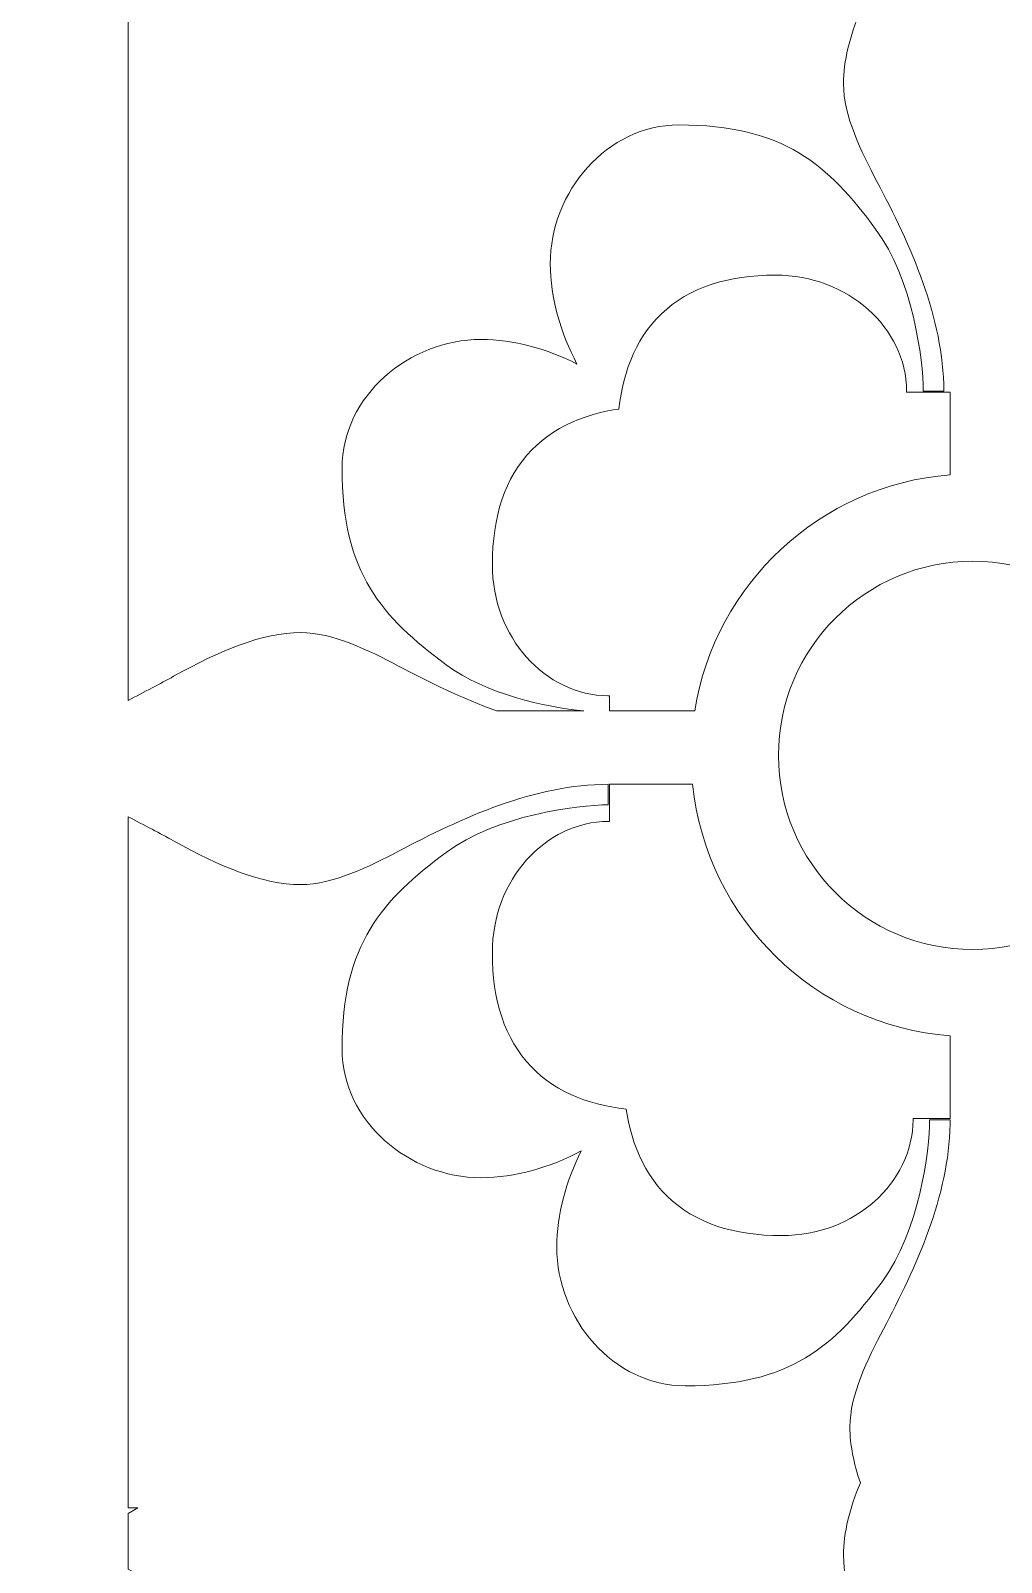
# Model space of a CAD drawing. Header units: centimetres. Extents: x -9.9 to 7.5, y -9.5 to 6.6.
# Drawn here: x -3.492 to -2.646, y -4.188 to -2.853 of the extents above; entities that cross this region are included whole.
import ezdxf

# ---------------------------------------------------------------- set-up
doc = ezdxf.new("R2010")
doc.units = ezdxf.units.CM
doc.header["$MEASUREMENT"] = 0
doc.layers.add('layer 1', color=7, linetype='Continuous')

msp = doc.modelspace()

# ---------------------------------------------------------------- linework, layer by layer
at = {"layer": 'layer 1', "color": 177, "lineweight": 9}
for points, knots in [([(-9.86086, -9.47414), (-9.86086, -9.47414), (-9.86086, 6.55374), (-9.86086, 6.55374), (-9.86086, 6.55374), (-9.86086, 6.55374), (-1.55598, 6.55374), (-1.55598, 6.55374), (-1.55598, 6.55374), (-1.55598, 6.55374), (-1.55598, -9.47414), (-1.55598, -9.47414), (-1.55598, -9.47414), (-1.55598, -9.47414), (-9.86086, -9.47414), (-9.86086, -9.47414)], [0, 0, 0, 0, 0.2, 0.2, 0.2, 0.2, 0.4, 0.4, 0.4, 0.4, 0.6, 0.6, 0.6, 0.6, 1, 1, 1, 1]), ([(-3.4068, -2.25597), (-3.4068, -2.25597), (-3.4068, -3.43698), (-3.4068, -3.43698), (-3.4068, -3.43698), (-3.39237, -3.4295), (-3.3789, -3.42231), (-3.36714, -3.41592), (-3.36714, -3.41592), (-3.32683, -3.39351), (-3.28987, -3.37784), (-3.25626, -3.37784), (-3.25626, -3.37784), (-3.22826, -3.37784), (-3.19689, -3.39351), (-3.17113, -3.40696), (-3.17113, -3.40696), (-3.14449, -3.4211), (-3.11574, -3.43524), (-3.08591, -3.44604), (-3.08591, -3.44604), (-3.08591, -3.44604), (-3.00989, -3.44604), (-3.00989, -3.44604), (-3.00989, -3.44604), (-3.04315, -3.44265), (-3.09494, -3.43169), (-3.12968, -3.40583), (-3.12968, -3.40583), (-3.1857, -3.3644), (-3.22041, -3.32632), (-3.22041, -3.23445), (-3.22041, -3.23445), (-3.22041, -3.17173), (-3.16218, -3.12245), (-3.09944, -3.12245), (-3.09944, -3.12245), (-3.07105, -3.12245), (-3.04175, -3.13071), (-3.01579, -3.14381), (-3.01579, -3.14381), (-3.02998, -3.11695), (-3.03904, -3.0862), (-3.03904, -3.05646), (-3.03904, -3.05646), (-3.03904, -2.99372), (-2.98977, -2.93549), (-2.92704, -2.93549), (-2.92704, -2.93549), (-2.83517, -2.93549), (-2.79711, -2.9702), (-2.75566, -3.02621), (-2.75566, -3.02621), (-2.72318, -3.06988), (-2.71421, -3.14046), (-2.71421, -3.16735), (-2.71421, -3.16735), (-2.71421, -3.16735), (-2.69629, -3.16735), (-2.69629, -3.16735), (-2.69629, -3.16735), (-2.69629, -3.10349), (-2.72541, -3.03966), (-2.75454, -2.98477), (-2.75454, -2.98477), (-2.76799, -2.95901), (-2.78366, -2.92764), (-2.78366, -2.89963), (-2.78366, -2.89963), (-2.78366, -2.87969), (-2.77814, -2.85856), (-2.76897, -2.83625), (-2.76897, -2.83625), (-2.77474, -2.81936), (-2.77806, -2.80318), (-2.77806, -2.7877), (-2.77806, -2.7877), (-2.77806, -2.75969), (-2.76239, -2.72833), (-2.74893, -2.70256), (-2.74893, -2.70256), (-2.72039, -2.6488), (-2.69188, -2.58644), (-2.69073, -2.52389), (-2.69073, -2.52389), (-2.69073, -2.52389), (-2.69073, -2.51999), (-2.69073, -2.51999), (-2.69073, -2.51999), (-2.69073, -2.51999), (-2.70861, -2.51999), (-2.70861, -2.51999), (-2.70861, -2.51999), (-2.70861, -2.54687), (-2.71757, -2.61745), (-2.75006, -2.66112), (-2.75006, -2.66112), (-2.7915, -2.71714), (-2.82958, -2.75185), (-2.92144, -2.75185), (-2.92144, -2.75185), (-2.98417, -2.75185), (-3.03345, -2.69362), (-3.03345, -2.63087), (-3.03345, -2.63087), (-3.03345, -2.60249), (-3.02518, -2.57319), (-3.01209, -2.54722), (-3.01209, -2.54722), (-3.03895, -2.56141), (-3.0697, -2.57048), (-3.09944, -2.57048), (-3.09944, -2.57048), (-3.16218, -2.57048), (-3.22041, -2.52121), (-3.22041, -2.45848), (-3.22041, -2.45848), (-3.22041, -2.36661), (-3.1857, -2.32854), (-3.12968, -2.2871), (-3.12968, -2.2871), (-3.08601, -2.25461), (-3.01544, -2.24565), (-2.98855, -2.24565), (-2.98855, -2.24565), (-2.98855, -2.24565), (-2.98855, -2.22773), (-2.98855, -2.22773), (-2.98855, -2.22773), (-3.05241, -2.22773), (-3.11624, -2.25685), (-3.17113, -2.28598), (-3.17113, -2.28598), (-3.19689, -2.29943), (-3.22826, -2.3151), (-3.25626, -2.3151), (-3.25626, -2.3151), (-3.28987, -2.3151), (-3.32683, -2.29943), (-3.36714, -2.27701), (-3.36714, -2.27701), (-3.3789, -2.27063), (-3.39237, -2.26345), (-3.4068, -2.25597)], [0, 0, 0, 0, 0.027027, 0.027027, 0.027027, 0.027027, 0.0540541, 0.0540541, 0.0540541, 0.0540541, 0.0810811, 0.0810811, 0.0810811, 0.0810811, 0.1081081, 0.1081081, 0.1081081, 0.1081081, 0.1351351, 0.1351351, 0.1351351, 0.1351351, 0.1621622, 0.1621622, 0.1621622, 0.1621622, 0.1891892, 0.1891892, 0.1891892, 0.1891892, 0.2162162, 0.2162162, 0.2162162, 0.2162162, 0.2432432, 0.2432432, 0.2432432, 0.2432432, 0.2702703, 0.2702703, 0.2702703, 0.2702703, 0.2972973, 0.2972973, 0.2972973, 0.2972973, 0.3243243, 0.3243243, 0.3243243, 0.3243243, 0.3513514, 0.3513514, 0.3513514, 0.3513514, 0.3783784, 0.3783784, 0.3783784, 0.3783784, 0.4054054, 0.4054054, 0.4054054, 0.4054054, 0.4324324, 0.4324324, 0.4324324, 0.4324324, 0.4594595, 0.4594595, 0.4594595, 0.4594595, 0.4864865, 0.4864865, 0.4864865, 0.4864865, 0.5135135, 0.5135135, 0.5135135, 0.5135135, 0.5405405, 0.5405405, 0.5405405, 0.5405405, 0.5675676, 0.5675676, 0.5675676, 0.5675676, 0.5945946, 0.5945946, 0.5945946, 0.5945946, 0.6216216, 0.6216216, 0.6216216, 0.6216216, 0.6486486, 0.6486486, 0.6486486, 0.6486486, 0.6756757, 0.6756757, 0.6756757, 0.6756757, 0.7027027, 0.7027027, 0.7027027, 0.7027027, 0.7297297, 0.7297297, 0.7297297, 0.7297297, 0.7567568, 0.7567568, 0.7567568, 0.7567568, 0.7837838, 0.7837838, 0.7837838, 0.7837838, 0.8108108, 0.8108108, 0.8108108, 0.8108108, 0.8378378, 0.8378378, 0.8378378, 0.8378378, 0.8648649, 0.8648649, 0.8648649, 0.8648649, 0.8918919, 0.8918919, 0.8918919, 0.8918919, 0.9189189, 0.9189189, 0.9189189, 0.9189189, 0.9459459, 0.9459459, 0.9459459, 0.9459459, 1, 1, 1, 1]), ([(-2.98757, -3.44604), (-2.98757, -3.44604), (-2.91326, -3.44604), (-2.91326, -3.44604), (-2.91326, -3.44604), (-2.89568, -3.33537), (-2.80404, -3.24934), (-2.69073, -3.24035), (-2.69073, -3.24035), (-2.69073, -3.24035), (-2.69073, -3.16833), (-2.69073, -3.16833), (-2.69073, -3.16833), (-2.69073, -3.16833), (-2.72865, -3.16833), (-2.72865, -3.16833), (-2.72865, -3.16833), (-2.72865, -3.16833), (-2.72865, -3.16696), (-2.72865, -3.16696), (-2.72865, -3.16696), (-2.72865, -3.16696), (-2.72879, -3.16223), (-2.72879, -3.16223), (-2.72879, -3.16223), (-2.72879, -3.16223), (-2.72925, -3.15715), (-2.72925, -3.15715), (-2.72925, -3.15715), (-2.72925, -3.15715), (-2.73, -3.15213), (-2.73, -3.15213), (-2.73, -3.15213), (-2.73, -3.15213), (-2.73103, -3.14718), (-2.73103, -3.14718), (-2.73103, -3.14718), (-2.73103, -3.14718), (-2.73234, -3.14231), (-2.73234, -3.14231), (-2.73234, -3.14231), (-2.73234, -3.14231), (-2.73391, -3.13753), (-2.73391, -3.13753), (-2.73391, -3.13753), (-2.73391, -3.13753), (-2.73574, -3.13285), (-2.73574, -3.13285), (-2.73574, -3.13285), (-2.73574, -3.13285), (-2.73781, -3.12827), (-2.73781, -3.12827), (-2.73781, -3.12827), (-2.73781, -3.12827), (-2.74012, -3.1238), (-2.74012, -3.1238), (-2.74012, -3.1238), (-2.74012, -3.1238), (-2.74265, -3.11946), (-2.74265, -3.11946), (-2.74265, -3.11946), (-2.74265, -3.11946), (-2.7454, -3.11524), (-2.7454, -3.11524), (-2.7454, -3.11524), (-2.7454, -3.11524), (-2.74836, -3.11115), (-2.74836, -3.11115), (-2.74836, -3.11115), (-2.74836, -3.11115), (-2.75153, -3.1072), (-2.75153, -3.1072), (-2.75153, -3.1072), (-2.75153, -3.1072), (-2.7549, -3.10339), (-2.7549, -3.10339), (-2.7549, -3.10339), (-2.7549, -3.10339), (-2.75846, -3.09973), (-2.75846, -3.09973), (-2.75846, -3.09973), (-2.75846, -3.09973), (-2.76221, -3.09622), (-2.76221, -3.09622), (-2.76221, -3.09622), (-2.76221, -3.09622), (-2.76615, -3.09287), (-2.76615, -3.09287), (-2.76615, -3.09287), (-2.76615, -3.09287), (-2.77025, -3.08969), (-2.77025, -3.08969), (-2.77025, -3.08969), (-2.77025, -3.08969), (-2.77453, -3.08668), (-2.77453, -3.08668), (-2.77453, -3.08668), (-2.77453, -3.08668), (-2.77897, -3.08384), (-2.77897, -3.08384), (-2.77897, -3.08384), (-2.77897, -3.08384), (-2.78357, -3.0812), (-2.78357, -3.0812), (-2.78357, -3.0812), (-2.78357, -3.0812), (-2.78833, -3.07875), (-2.78833, -3.07875), (-2.78833, -3.07875), (-2.78833, -3.07875), (-2.79323, -3.0765), (-2.79323, -3.0765), (-2.79323, -3.0765), (-2.79323, -3.0765), (-2.79828, -3.07445), (-2.79828, -3.07445), (-2.79828, -3.07445), (-2.79828, -3.07445), (-2.80347, -3.07261), (-2.80347, -3.07261), (-2.80347, -3.07261), (-2.80347, -3.07261), (-2.80878, -3.071), (-2.80878, -3.071), (-2.80878, -3.071), (-2.80878, -3.071), (-2.81422, -3.06963), (-2.81422, -3.06963), (-2.81422, -3.06963), (-2.81422, -3.06963), (-2.81977, -3.06848), (-2.81977, -3.06848), (-2.81977, -3.06848), (-2.81977, -3.06848), (-2.82544, -3.06758), (-2.82544, -3.06758), (-2.82544, -3.06758), (-2.82544, -3.06758), (-2.83121, -3.06692), (-2.83121, -3.06692), (-2.83121, -3.06692), (-2.83121, -3.06692), (-2.83707, -3.06653), (-2.83707, -3.06653), (-2.83707, -3.06653), (-2.83707, -3.06653), (-2.84294, -3.0664), (-2.84294, -3.0664), (-2.84294, -3.0664), (-2.84294, -3.0664), (-2.85068, -3.06652), (-2.85068, -3.06652), (-2.85068, -3.06652), (-2.85068, -3.06652), (-2.85814, -3.06689), (-2.85814, -3.06689), (-2.85814, -3.06689), (-2.85814, -3.06689), (-2.86541, -3.06752), (-2.86541, -3.06752), (-2.86541, -3.06752), (-2.86541, -3.06752), (-2.8725, -3.0684), (-2.8725, -3.0684), (-2.8725, -3.0684), (-2.8725, -3.0684), (-2.8794, -3.06954), (-2.8794, -3.06954), (-2.8794, -3.06954), (-2.8794, -3.06954), (-2.88612, -3.07094), (-2.88612, -3.07094), (-2.88612, -3.07094), (-2.88612, -3.07094), (-2.89266, -3.07261), (-2.89266, -3.07261), (-2.89266, -3.07261), (-2.89266, -3.07261), (-2.899, -3.07455), (-2.899, -3.07455), (-2.899, -3.07455), (-2.899, -3.07455), (-2.90516, -3.07678), (-2.90516, -3.07678), (-2.90516, -3.07678), (-2.90516, -3.07678), (-2.91112, -3.07928), (-2.91112, -3.07928), (-2.91112, -3.07928), (-2.91112, -3.07928), (-2.91687, -3.08206), (-2.91687, -3.08206), (-2.91687, -3.08206), (-2.91687, -3.08206), (-2.92241, -3.08512), (-2.92241, -3.08512), (-2.92241, -3.08512), (-2.92241, -3.08512), (-2.92772, -3.08846), (-2.92772, -3.08846), (-2.92772, -3.08846), (-2.92772, -3.08846), (-2.9328, -3.09207), (-2.9328, -3.09207), (-2.9328, -3.09207), (-2.9328, -3.09207), (-2.93763, -3.09595), (-2.93763, -3.09595), (-2.93763, -3.09595), (-2.93763, -3.09595), (-2.94219, -3.10007), (-2.94219, -3.10007), (-2.94219, -3.10007), (-2.94219, -3.10007), (-2.9465, -3.10444), (-2.9465, -3.10444), (-2.9465, -3.10444), (-2.9465, -3.10444), (-2.95053, -3.10903), (-2.95053, -3.10903), (-2.95053, -3.10903), (-2.95053, -3.10903), (-2.95429, -3.11382), (-2.95429, -3.11382), (-2.95429, -3.11382), (-2.95429, -3.11382), (-2.95776, -3.11881), (-2.95776, -3.11881), (-2.95776, -3.11881), (-2.95776, -3.11881), (-2.96096, -3.12397), (-2.96096, -3.12397), (-2.96096, -3.12397), (-2.96096, -3.12397), (-2.96389, -3.1293), (-2.96389, -3.1293), (-2.96389, -3.1293), (-2.96389, -3.1293), (-2.96655, -3.13477), (-2.96655, -3.13477), (-2.96655, -3.13477), (-2.96655, -3.13477), (-2.96895, -3.14038), (-2.96895, -3.14038), (-2.96895, -3.14038), (-2.96895, -3.14038), (-2.97111, -3.14612), (-2.97111, -3.14612), (-2.97111, -3.14612), (-2.97111, -3.14612), (-2.97302, -3.15197), (-2.97302, -3.15197), (-2.97302, -3.15197), (-2.97302, -3.15197), (-2.97471, -3.15795), (-2.97471, -3.15795), (-2.97471, -3.15795), (-2.97471, -3.15795), (-2.97617, -3.16402), (-2.97617, -3.16402), (-2.97617, -3.16402), (-2.97617, -3.16402), (-2.97742, -3.17021), (-2.97742, -3.17021), (-2.97742, -3.17021), (-2.97742, -3.17021), (-2.97847, -3.17649), (-2.97847, -3.17649), (-2.97847, -3.17649), (-2.97847, -3.17649), (-2.97932, -3.18288), (-2.97932, -3.18288), (-2.97932, -3.18288), (-2.97932, -3.18288), (-2.97934, -3.18306), (-2.97934, -3.18306), (-2.97934, -3.18306), (-2.97934, -3.18306), (-2.98415, -3.18382), (-2.98415, -3.18382), (-2.98415, -3.18382), (-2.98415, -3.18382), (-2.99041, -3.18503), (-2.99041, -3.18503), (-2.99041, -3.18503), (-2.99041, -3.18503), (-2.99657, -3.18645), (-2.99657, -3.18645), (-2.99657, -3.18645), (-2.99657, -3.18645), (-3.00261, -3.1881), (-3.00261, -3.1881), (-3.00261, -3.1881), (-3.00261, -3.1881), (-3.00854, -3.18998), (-3.00854, -3.18998), (-3.00854, -3.18998), (-3.00854, -3.18998), (-3.01435, -3.1921), (-3.01435, -3.1921), (-3.01435, -3.1921), (-3.01435, -3.1921), (-3.02004, -3.19447), (-3.02004, -3.19447), (-3.02004, -3.19447), (-3.02004, -3.19447), (-3.02559, -3.19711), (-3.02559, -3.19711), (-3.02559, -3.19711), (-3.02559, -3.19711), (-3.03098, -3.20001), (-3.03098, -3.20001), (-3.03098, -3.20001), (-3.03098, -3.20001), (-3.03622, -3.20318), (-3.03622, -3.20318), (-3.03622, -3.20318), (-3.03622, -3.20318), (-3.04128, -3.20664), (-3.04128, -3.20664), (-3.04128, -3.20664), (-3.04128, -3.20664), (-3.04615, -3.21038), (-3.04615, -3.21038), (-3.04615, -3.21038), (-3.04615, -3.21038), (-3.05081, -3.2144), (-3.05081, -3.2144), (-3.05081, -3.2144), (-3.05081, -3.2144), (-3.05524, -3.2187), (-3.05524, -3.2187), (-3.05524, -3.2187), (-3.05524, -3.2187), (-3.05944, -3.22328), (-3.05944, -3.22328), (-3.05944, -3.22328), (-3.05944, -3.22328), (-3.06338, -3.22811), (-3.06338, -3.22811), (-3.06338, -3.22811), (-3.06338, -3.22811), (-3.06705, -3.2332), (-3.06705, -3.2332), (-3.06705, -3.2332), (-3.06705, -3.2332), (-3.07045, -3.23854), (-3.07045, -3.23854), (-3.07045, -3.23854), (-3.07045, -3.23854), (-3.07357, -3.2441), (-3.07357, -3.2441), (-3.07357, -3.2441), (-3.07357, -3.2441), (-3.0764, -3.24988), (-3.0764, -3.24988), (-3.0764, -3.24988), (-3.0764, -3.24988), (-3.07894, -3.25588), (-3.07894, -3.25588), (-3.07894, -3.25588), (-3.07894, -3.25588), (-3.0812, -3.26207), (-3.0812, -3.26207), (-3.0812, -3.26207), (-3.0812, -3.26207), (-3.08318, -3.26846), (-3.08318, -3.26846), (-3.08318, -3.26846), (-3.08318, -3.26846), (-3.08488, -3.27504), (-3.08488, -3.27504), (-3.08488, -3.27504), (-3.08488, -3.27504), (-3.08631, -3.28181), (-3.08631, -3.28181), (-3.08631, -3.28181), (-3.08631, -3.28181), (-3.08747, -3.28876), (-3.08747, -3.28876), (-3.08747, -3.28876), (-3.08747, -3.28876), (-3.08836, -3.2959), (-3.08836, -3.2959), (-3.08836, -3.2959), (-3.08836, -3.2959), (-3.089, -3.30323), (-3.089, -3.30323), (-3.089, -3.30323), (-3.089, -3.30323), (-3.08938, -3.31075), (-3.08938, -3.31075), (-3.08938, -3.31075), (-3.08938, -3.31075), (-3.0895, -3.31855), (-3.0895, -3.31855), (-3.0895, -3.31855), (-3.0895, -3.31855), (-3.08937, -3.32442), (-3.08937, -3.32442), (-3.08937, -3.32442), (-3.08937, -3.32442), (-3.08897, -3.33029), (-3.08897, -3.33029), (-3.08897, -3.33029), (-3.08897, -3.33029), (-3.08832, -3.33605), (-3.08832, -3.33605), (-3.08832, -3.33605), (-3.08832, -3.33605), (-3.08742, -3.34172), (-3.08742, -3.34172), (-3.08742, -3.34172), (-3.08742, -3.34172), (-3.08628, -3.34728), (-3.08628, -3.34728), (-3.08628, -3.34728), (-3.08628, -3.34728), (-3.0849, -3.35272), (-3.0849, -3.35272), (-3.0849, -3.35272), (-3.0849, -3.35272), (-3.08328, -3.35804), (-3.08328, -3.35804), (-3.08328, -3.35804), (-3.08328, -3.35804), (-3.08145, -3.36322), (-3.08145, -3.36322), (-3.08145, -3.36322), (-3.08145, -3.36322), (-3.07941, -3.36826), (-3.07941, -3.36826), (-3.07941, -3.36826), (-3.07941, -3.36826), (-3.07716, -3.37317), (-3.07716, -3.37317), (-3.07716, -3.37317), (-3.07716, -3.37317), (-3.0747, -3.37793), (-3.0747, -3.37793), (-3.0747, -3.37793), (-3.0747, -3.37793), (-3.07206, -3.38253), (-3.07206, -3.38253), (-3.07206, -3.38253), (-3.07206, -3.38253), (-3.06923, -3.38697), (-3.06923, -3.38697), (-3.06923, -3.38697), (-3.06923, -3.38697), (-3.06621, -3.39125), (-3.06621, -3.39125), (-3.06621, -3.39125), (-3.06621, -3.39125), (-3.06303, -3.39536), (-3.06303, -3.39536), (-3.06303, -3.39536), (-3.06303, -3.39536), (-3.05968, -3.39929), (-3.05968, -3.39929), (-3.05968, -3.39929), (-3.05968, -3.39929), (-3.05618, -3.40304), (-3.05618, -3.40304), (-3.05618, -3.40304), (-3.05618, -3.40304), (-3.05252, -3.4066), (-3.05252, -3.4066), (-3.05252, -3.4066), (-3.05252, -3.4066), (-3.0487, -3.40998), (-3.0487, -3.40998), (-3.0487, -3.40998), (-3.0487, -3.40998), (-3.04475, -3.41314), (-3.04475, -3.41314), (-3.04475, -3.41314), (-3.04475, -3.41314), (-3.04066, -3.41611), (-3.04066, -3.41611), (-3.04066, -3.41611), (-3.04066, -3.41611), (-3.03644, -3.41886), (-3.03644, -3.41886), (-3.03644, -3.41886), (-3.03644, -3.41886), (-3.03209, -3.4214), (-3.03209, -3.4214), (-3.03209, -3.4214), (-3.03209, -3.4214), (-3.02763, -3.4237), (-3.02763, -3.4237), (-3.02763, -3.4237), (-3.02763, -3.4237), (-3.02306, -3.42577), (-3.02306, -3.42577), (-3.02306, -3.42577), (-3.02306, -3.42577), (-3.01838, -3.42759), (-3.01838, -3.42759), (-3.01838, -3.42759), (-3.01838, -3.42759), (-3.01359, -3.42917), (-3.01359, -3.42917), (-3.01359, -3.42917), (-3.01359, -3.42917), (-3.00872, -3.43048), (-3.00872, -3.43048), (-3.00872, -3.43048), (-3.00872, -3.43048), (-3.00377, -3.43151), (-3.00377, -3.43151), (-3.00377, -3.43151), (-3.00377, -3.43151), (-2.99875, -3.43226), (-2.99875, -3.43226), (-2.99875, -3.43226), (-2.99875, -3.43226), (-2.99367, -3.43272), (-2.99367, -3.43272), (-2.99367, -3.43272), (-2.99367, -3.43272), (-2.98894, -3.43286), (-2.98894, -3.43286), (-2.98894, -3.43286), (-2.98894, -3.43286), (-2.98757, -3.43286), (-2.98757, -3.43286), (-2.98757, -3.43286), (-2.98757, -3.43286), (-2.98757, -3.44604), (-2.98757, -3.44604)], [0, 0, 0, 0, 0.0074627, 0.0074627, 0.0074627, 0.0074627, 0.0149254, 0.0149254, 0.0149254, 0.0149254, 0.0223881, 0.0223881, 0.0223881, 0.0223881, 0.0298507, 0.0298507, 0.0298507, 0.0298507, 0.0373134, 0.0373134, 0.0373134, 0.0373134, 0.0447761, 0.0447761, 0.0447761, 0.0447761, 0.0522388, 0.0522388, 0.0522388, 0.0522388, 0.0597015, 0.0597015, 0.0597015, 0.0597015, 0.0671642, 0.0671642, 0.0671642, 0.0671642, 0.0746269, 0.0746269, 0.0746269, 0.0746269, 0.0820896, 0.0820896, 0.0820896, 0.0820896, 0.0895522, 0.0895522, 0.0895522, 0.0895522, 0.0970149, 0.0970149, 0.0970149, 0.0970149, 0.1044776, 0.1044776, 0.1044776, 0.1044776, 0.1119403, 0.1119403, 0.1119403, 0.1119403, 0.119403, 0.119403, 0.119403, 0.119403, 0.1268657, 0.1268657, 0.1268657, 0.1268657, 0.1343284, 0.1343284, 0.1343284, 0.1343284, 0.141791, 0.141791, 0.141791, 0.141791, 0.1492537, 0.1492537, 0.1492537, 0.1492537, 0.1567164, 0.1567164, 0.1567164, 0.1567164, 0.1641791, 0.1641791, 0.1641791, 0.1641791, 0.1716418, 0.1716418, 0.1716418, 0.1716418, 0.1791045, 0.1791045, 0.1791045, 0.1791045, 0.1865672, 0.1865672, 0.1865672, 0.1865672, 0.1940299, 0.1940299, 0.1940299, 0.1940299, 0.2014925, 0.2014925, 0.2014925, 0.2014925, 0.2089552, 0.2089552, 0.2089552, 0.2089552, 0.2164179, 0.2164179, 0.2164179, 0.2164179, 0.2238806, 0.2238806, 0.2238806, 0.2238806, 0.2313433, 0.2313433, 0.2313433, 0.2313433, 0.238806, 0.238806, 0.238806, 0.238806, 0.2462687, 0.2462687, 0.2462687, 0.2462687, 0.2537313, 0.2537313, 0.2537313, 0.2537313, 0.261194, 0.261194, 0.261194, 0.261194, 0.2686567, 0.2686567, 0.2686567, 0.2686567, 0.2761194, 0.2761194, 0.2761194, 0.2761194, 0.2835821, 0.2835821, 0.2835821, 0.2835821, 0.2910448, 0.2910448, 0.2910448, 0.2910448, 0.2985075, 0.2985075, 0.2985075, 0.2985075, 0.3059701, 0.3059701, 0.3059701, 0.3059701, 0.3134328, 0.3134328, 0.3134328, 0.3134328, 0.3208955, 0.3208955, 0.3208955, 0.3208955, 0.3283582, 0.3283582, 0.3283582, 0.3283582, 0.3358209, 0.3358209, 0.3358209, 0.3358209, 0.3432836, 0.3432836, 0.3432836, 0.3432836, 0.3507463, 0.3507463, 0.3507463, 0.3507463, 0.358209, 0.358209, 0.358209, 0.358209, 0.3656716, 0.3656716, 0.3656716, 0.3656716, 0.3731343, 0.3731343, 0.3731343, 0.3731343, 0.380597, 0.380597, 0.380597, 0.380597, 0.3880597, 0.3880597, 0.3880597, 0.3880597, 0.3955224, 0.3955224, 0.3955224, 0.3955224, 0.4029851, 0.4029851, 0.4029851, 0.4029851, 0.4104478, 0.4104478, 0.4104478, 0.4104478, 0.4179104, 0.4179104, 0.4179104, 0.4179104, 0.4253731, 0.4253731, 0.4253731, 0.4253731, 0.4328358, 0.4328358, 0.4328358, 0.4328358, 0.4402985, 0.4402985, 0.4402985, 0.4402985, 0.4477612, 0.4477612, 0.4477612, 0.4477612, 0.4552239, 0.4552239, 0.4552239, 0.4552239, 0.4626866, 0.4626866, 0.4626866, 0.4626866, 0.4701493, 0.4701493, 0.4701493, 0.4701493, 0.4776119, 0.4776119, 0.4776119, 0.4776119, 0.4850746, 0.4850746, 0.4850746, 0.4850746, 0.4925373, 0.4925373, 0.4925373, 0.4925373, 0.5, 0.5, 0.5, 0.5, 0.5074627, 0.5074627, 0.5074627, 0.5074627, 0.5149254, 0.5149254, 0.5149254, 0.5149254, 0.5223881, 0.5223881, 0.5223881, 0.5223881, 0.5298507, 0.5298507, 0.5298507, 0.5298507, 0.5373134, 0.5373134, 0.5373134, 0.5373134, 0.5447761, 0.5447761, 0.5447761, 0.5447761, 0.5522388, 0.5522388, 0.5522388, 0.5522388, 0.5597015, 0.5597015, 0.5597015, 0.5597015, 0.5671642, 0.5671642, 0.5671642, 0.5671642, 0.5746269, 0.5746269, 0.5746269, 0.5746269, 0.5820896, 0.5820896, 0.5820896, 0.5820896, 0.5895522, 0.5895522, 0.5895522, 0.5895522, 0.5970149, 0.5970149, 0.5970149, 0.5970149, 0.6044776, 0.6044776, 0.6044776, 0.6044776, 0.6119403, 0.6119403, 0.6119403, 0.6119403, 0.619403, 0.619403, 0.619403, 0.619403, 0.6268657, 0.6268657, 0.6268657, 0.6268657, 0.6343284, 0.6343284, 0.6343284, 0.6343284, 0.641791, 0.641791, 0.641791, 0.641791, 0.6492537, 0.6492537, 0.6492537, 0.6492537, 0.6567164, 0.6567164, 0.6567164, 0.6567164, 0.6641791, 0.6641791, 0.6641791, 0.6641791, 0.6716418, 0.6716418, 0.6716418, 0.6716418, 0.6791045, 0.6791045, 0.6791045, 0.6791045, 0.6865672, 0.6865672, 0.6865672, 0.6865672, 0.6940299, 0.6940299, 0.6940299, 0.6940299, 0.7014925, 0.7014925, 0.7014925, 0.7014925, 0.7089552, 0.7089552, 0.7089552, 0.7089552, 0.7164179, 0.7164179, 0.7164179, 0.7164179, 0.7238806, 0.7238806, 0.7238806, 0.7238806, 0.7313433, 0.7313433, 0.7313433, 0.7313433, 0.738806, 0.738806, 0.738806, 0.738806, 0.7462687, 0.7462687, 0.7462687, 0.7462687, 0.7537313, 0.7537313, 0.7537313, 0.7537313, 0.761194, 0.761194, 0.761194, 0.761194, 0.7686567, 0.7686567, 0.7686567, 0.7686567, 0.7761194, 0.7761194, 0.7761194, 0.7761194, 0.7835821, 0.7835821, 0.7835821, 0.7835821, 0.7910448, 0.7910448, 0.7910448, 0.7910448, 0.7985075, 0.7985075, 0.7985075, 0.7985075, 0.8059701, 0.8059701, 0.8059701, 0.8059701, 0.8134328, 0.8134328, 0.8134328, 0.8134328, 0.8208955, 0.8208955, 0.8208955, 0.8208955, 0.8283582, 0.8283582, 0.8283582, 0.8283582, 0.8358209, 0.8358209, 0.8358209, 0.8358209, 0.8432836, 0.8432836, 0.8432836, 0.8432836, 0.8507463, 0.8507463, 0.8507463, 0.8507463, 0.858209, 0.858209, 0.858209, 0.858209, 0.8656716, 0.8656716, 0.8656716, 0.8656716, 0.8731343, 0.8731343, 0.8731343, 0.8731343, 0.880597, 0.880597, 0.880597, 0.880597, 0.8880597, 0.8880597, 0.8880597, 0.8880597, 0.8955224, 0.8955224, 0.8955224, 0.8955224, 0.9029851, 0.9029851, 0.9029851, 0.9029851, 0.9104478, 0.9104478, 0.9104478, 0.9104478, 0.9179104, 0.9179104, 0.9179104, 0.9179104, 0.9253731, 0.9253731, 0.9253731, 0.9253731, 0.9328358, 0.9328358, 0.9328358, 0.9328358, 0.9402985, 0.9402985, 0.9402985, 0.9402985, 0.9477612, 0.9477612, 0.9477612, 0.9477612, 0.9552239, 0.9552239, 0.9552239, 0.9552239, 0.9626866, 0.9626866, 0.9626866, 0.9626866, 0.9701493, 0.9701493, 0.9701493, 0.9701493, 0.9776119, 0.9776119, 0.9776119, 0.9776119, 0.9850746, 0.9850746, 0.9850746, 0.9850746, 1, 1, 1, 1]), ([(-2.84025, -3.48481), (-2.84025, -3.3914), (-2.7645, -3.31564), (-2.67109, -3.31564), (-2.67109, -3.31564), (-2.57767, -3.31564), (-2.50192, -3.3914), (-2.50192, -3.48481), (-2.50192, -3.48481), (-2.50192, -3.57822), (-2.57767, -3.65398), (-2.67109, -3.65398), (-2.67109, -3.65398), (-2.7645, -3.65398), (-2.84025, -3.57822), (-2.84025, -3.48481)], [0, 0, 0, 0, 0.2, 0.2, 0.2, 0.2, 0.4, 0.4, 0.4, 0.4, 0.6, 0.6, 0.6, 0.6, 1, 1, 1, 1]), ([(-3.4068, -3.53826), (-3.4068, -3.53826), (-3.4068, -4.14049), (-3.4068, -4.14049), (-3.4068, -4.14049), (-3.4068, -4.14049), (-3.39846, -4.14049), (-3.39846, -4.14049), (-3.39846, -4.14049), (-3.39846, -4.14049), (-3.4068, -4.14537), (-3.4068, -4.14537), (-3.4068, -4.14537), (-3.4068, -4.14537), (-3.4068, -4.19378), (-3.4068, -4.19378), (-3.4068, -4.19378), (-3.4068, -4.19378), (-3.39846, -4.1984), (-3.39846, -4.1984), (-3.39846, -4.1984), (-3.39846, -4.1984), (-3.4068, -4.1984), (-3.4068, -4.1984), (-3.4068, -4.1984), (-3.4068, -4.1984), (-3.4068, -4.71926), (-3.4068, -4.71926), (-3.4068, -4.71926), (-3.39237, -4.71178), (-3.3789, -4.70459), (-3.36714, -4.69821), (-3.36714, -4.69821), (-3.32683, -4.67579), (-3.28987, -4.66012), (-3.25626, -4.66012), (-3.25626, -4.66012), (-3.22826, -4.66012), (-3.19689, -4.67579), (-3.17113, -4.68925), (-3.17113, -4.68925), (-3.14449, -4.70339), (-3.11574, -4.71753), (-3.08591, -4.72833), (-3.08591, -4.72833), (-3.08591, -4.72833), (-3.00989, -4.72833), (-3.00989, -4.72833), (-3.00989, -4.72833), (-3.04315, -4.72493), (-3.09494, -4.71397), (-3.12968, -4.68812), (-3.12968, -4.68812), (-3.1857, -4.64668), (-3.22041, -4.60861), (-3.22041, -4.51674), (-3.22041, -4.51674), (-3.22041, -4.45401), (-3.16218, -4.40474), (-3.09944, -4.40474), (-3.09944, -4.40474), (-3.07105, -4.40474), (-3.04175, -4.413), (-3.01579, -4.42609), (-3.01579, -4.42609), (-3.02998, -4.39923), (-3.03904, -4.36849), (-3.03904, -4.33875), (-3.03904, -4.33875), (-3.03904, -4.276), (-2.98977, -4.21777), (-2.92704, -4.21777), (-2.92704, -4.21777), (-2.83517, -4.21777), (-2.79711, -4.25248), (-2.75566, -4.3085), (-2.75566, -4.3085), (-2.72318, -4.35217), (-2.71421, -4.42275), (-2.71421, -4.44964), (-2.71421, -4.44964), (-2.71421, -4.44964), (-2.69629, -4.44964), (-2.69629, -4.44964), (-2.69629, -4.44964), (-2.69629, -4.38578), (-2.72541, -4.32194), (-2.75454, -4.26706), (-2.75454, -4.26706), (-2.76799, -4.24129), (-2.78366, -4.20993), (-2.78366, -4.18192), (-2.78366, -4.18192), (-2.78366, -4.16197), (-2.77814, -4.14085), (-2.76897, -4.11854), (-2.76897, -4.11854), (-2.77474, -4.10165), (-2.77806, -4.08546), (-2.77806, -4.06999), (-2.77806, -4.06999), (-2.77806, -4.04198), (-2.76239, -4.01061), (-2.74893, -3.98485), (-2.74893, -3.98485), (-2.72039, -3.93108), (-2.69188, -3.86873), (-2.69073, -3.80618), (-2.69073, -3.80618), (-2.69073, -3.80618), (-2.69073, -3.80227), (-2.69073, -3.80227), (-2.69073, -3.80227), (-2.69073, -3.80227), (-2.70861, -3.80227), (-2.70861, -3.80227), (-2.70861, -3.80227), (-2.70861, -3.82916), (-2.71757, -3.89974), (-2.75006, -3.94341), (-2.75006, -3.94341), (-2.7915, -3.99942), (-2.82958, -4.03413), (-2.92144, -4.03413), (-2.92144, -4.03413), (-2.98417, -4.03413), (-3.03345, -3.97591), (-3.03345, -3.91316), (-3.03345, -3.91316), (-3.03345, -3.88478), (-3.02518, -3.85547), (-3.01209, -3.82951), (-3.01209, -3.82951), (-3.03895, -3.8437), (-3.0697, -3.85277), (-3.09944, -3.85277), (-3.09944, -3.85277), (-3.16218, -3.85277), (-3.22041, -3.80349), (-3.22041, -3.74076), (-3.22041, -3.74076), (-3.22041, -3.6489), (-3.1857, -3.61083), (-3.12968, -3.56938), (-3.12968, -3.56938), (-3.08601, -3.5369), (-3.01544, -3.52793), (-2.98855, -3.52793), (-2.98855, -3.52793), (-2.98855, -3.52793), (-2.98855, -3.51001), (-2.98855, -3.51001), (-2.98855, -3.51001), (-3.05241, -3.51001), (-3.11624, -3.53914), (-3.17113, -3.56827), (-3.17113, -3.56827), (-3.19689, -3.58171), (-3.22826, -3.59738), (-3.25626, -3.59738), (-3.25626, -3.59738), (-3.28987, -3.59738), (-3.32683, -3.58171), (-3.36714, -3.5593), (-3.36714, -3.5593), (-3.3789, -3.55292), (-3.39237, -3.54573), (-3.4068, -3.53826)], [0, 0, 0, 0, 0.0232558, 0.0232558, 0.0232558, 0.0232558, 0.0465116, 0.0465116, 0.0465116, 0.0465116, 0.0697674, 0.0697674, 0.0697674, 0.0697674, 0.0930233, 0.0930233, 0.0930233, 0.0930233, 0.1162791, 0.1162791, 0.1162791, 0.1162791, 0.1395349, 0.1395349, 0.1395349, 0.1395349, 0.1627907, 0.1627907, 0.1627907, 0.1627907, 0.1860465, 0.1860465, 0.1860465, 0.1860465, 0.2093023, 0.2093023, 0.2093023, 0.2093023, 0.2325581, 0.2325581, 0.2325581, 0.2325581, 0.255814, 0.255814, 0.255814, 0.255814, 0.2790698, 0.2790698, 0.2790698, 0.2790698, 0.3023256, 0.3023256, 0.3023256, 0.3023256, 0.3255814, 0.3255814, 0.3255814, 0.3255814, 0.3488372, 0.3488372, 0.3488372, 0.3488372, 0.372093, 0.372093, 0.372093, 0.372093, 0.3953488, 0.3953488, 0.3953488, 0.3953488, 0.4186047, 0.4186047, 0.4186047, 0.4186047, 0.4418605, 0.4418605, 0.4418605, 0.4418605, 0.4651163, 0.4651163, 0.4651163, 0.4651163, 0.4883721, 0.4883721, 0.4883721, 0.4883721, 0.5116279, 0.5116279, 0.5116279, 0.5116279, 0.5348837, 0.5348837, 0.5348837, 0.5348837, 0.5581395, 0.5581395, 0.5581395, 0.5581395, 0.5813953, 0.5813953, 0.5813953, 0.5813953, 0.6046512, 0.6046512, 0.6046512, 0.6046512, 0.627907, 0.627907, 0.627907, 0.627907, 0.6511628, 0.6511628, 0.6511628, 0.6511628, 0.6744186, 0.6744186, 0.6744186, 0.6744186, 0.6976744, 0.6976744, 0.6976744, 0.6976744, 0.7209302, 0.7209302, 0.7209302, 0.7209302, 0.744186, 0.744186, 0.744186, 0.744186, 0.7674419, 0.7674419, 0.7674419, 0.7674419, 0.7906977, 0.7906977, 0.7906977, 0.7906977, 0.8139535, 0.8139535, 0.8139535, 0.8139535, 0.8372093, 0.8372093, 0.8372093, 0.8372093, 0.8604651, 0.8604651, 0.8604651, 0.8604651, 0.8837209, 0.8837209, 0.8837209, 0.8837209, 0.9069767, 0.9069767, 0.9069767, 0.9069767, 0.9302326, 0.9302326, 0.9302326, 0.9302326, 0.9534884, 0.9534884, 0.9534884, 0.9534884, 1, 1, 1, 1]), ([(-2.91504, -3.51001), (-2.91504, -3.51001), (-2.98757, -3.51001), (-2.98757, -3.51001), (-2.98757, -3.51001), (-2.98757, -3.51001), (-2.98757, -3.54237), (-2.98757, -3.54237), (-2.98757, -3.54237), (-2.98757, -3.54237), (-2.98894, -3.54237), (-2.98894, -3.54237), (-2.98894, -3.54237), (-2.98894, -3.54237), (-2.99367, -3.54252), (-2.99367, -3.54252), (-2.99367, -3.54252), (-2.99367, -3.54252), (-2.99875, -3.54297), (-2.99875, -3.54297), (-2.99875, -3.54297), (-2.99875, -3.54297), (-3.00377, -3.54372), (-3.00377, -3.54372), (-3.00377, -3.54372), (-3.00377, -3.54372), (-3.00872, -3.54476), (-3.00872, -3.54476), (-3.00872, -3.54476), (-3.00872, -3.54476), (-3.01359, -3.54607), (-3.01359, -3.54607), (-3.01359, -3.54607), (-3.01359, -3.54607), (-3.01837, -3.54764), (-3.01837, -3.54764), (-3.01837, -3.54764), (-3.01837, -3.54764), (-3.02305, -3.54946), (-3.02305, -3.54946), (-3.02305, -3.54946), (-3.02305, -3.54946), (-3.02763, -3.55153), (-3.02763, -3.55153), (-3.02763, -3.55153), (-3.02763, -3.55153), (-3.0321, -3.55384), (-3.0321, -3.55384), (-3.0321, -3.55384), (-3.0321, -3.55384), (-3.03644, -3.55637), (-3.03644, -3.55637), (-3.03644, -3.55637), (-3.03644, -3.55637), (-3.04066, -3.55912), (-3.04066, -3.55912), (-3.04066, -3.55912), (-3.04066, -3.55912), (-3.04475, -3.56208), (-3.04475, -3.56208), (-3.04475, -3.56208), (-3.04475, -3.56208), (-3.0487, -3.56525), (-3.0487, -3.56525), (-3.0487, -3.56525), (-3.0487, -3.56525), (-3.05251, -3.56862), (-3.05251, -3.56862), (-3.05251, -3.56862), (-3.05251, -3.56862), (-3.05618, -3.57219), (-3.05618, -3.57219), (-3.05618, -3.57219), (-3.05618, -3.57219), (-3.05968, -3.57594), (-3.05968, -3.57594), (-3.05968, -3.57594), (-3.05968, -3.57594), (-3.06303, -3.57987), (-3.06303, -3.57987), (-3.06303, -3.57987), (-3.06303, -3.57987), (-3.06621, -3.58397), (-3.06621, -3.58397), (-3.06621, -3.58397), (-3.06621, -3.58397), (-3.06923, -3.58825), (-3.06923, -3.58825), (-3.06923, -3.58825), (-3.06923, -3.58825), (-3.07206, -3.59269), (-3.07206, -3.59269), (-3.07206, -3.59269), (-3.07206, -3.59269), (-3.0747, -3.5973), (-3.0747, -3.5973), (-3.0747, -3.5973), (-3.0747, -3.5973), (-3.07716, -3.60205), (-3.07716, -3.60205), (-3.07716, -3.60205), (-3.07716, -3.60205), (-3.07941, -3.60696), (-3.07941, -3.60696), (-3.07941, -3.60696), (-3.07941, -3.60696), (-3.08145, -3.612), (-3.08145, -3.612), (-3.08145, -3.612), (-3.08145, -3.612), (-3.08329, -3.61719), (-3.08329, -3.61719), (-3.08329, -3.61719), (-3.08329, -3.61719), (-3.0849, -3.6225), (-3.0849, -3.6225), (-3.0849, -3.6225), (-3.0849, -3.6225), (-3.08628, -3.62795), (-3.08628, -3.62795), (-3.08628, -3.62795), (-3.08628, -3.62795), (-3.08742, -3.6335), (-3.08742, -3.6335), (-3.08742, -3.6335), (-3.08742, -3.6335), (-3.08832, -3.63917), (-3.08832, -3.63917), (-3.08832, -3.63917), (-3.08832, -3.63917), (-3.08897, -3.64493), (-3.08897, -3.64493), (-3.08897, -3.64493), (-3.08897, -3.64493), (-3.08937, -3.6508), (-3.08937, -3.6508), (-3.08937, -3.6508), (-3.08937, -3.6508), (-3.0895, -3.65666), (-3.0895, -3.65666), (-3.0895, -3.65666), (-3.0895, -3.65666), (-3.08938, -3.6644), (-3.08938, -3.6644), (-3.08938, -3.6644), (-3.08938, -3.6644), (-3.08901, -3.67186), (-3.08901, -3.67186), (-3.08901, -3.67186), (-3.08901, -3.67186), (-3.08838, -3.67914), (-3.08838, -3.67914), (-3.08838, -3.67914), (-3.08838, -3.67914), (-3.0875, -3.68622), (-3.0875, -3.68622), (-3.0875, -3.68622), (-3.0875, -3.68622), (-3.08637, -3.69312), (-3.08637, -3.69312), (-3.08637, -3.69312), (-3.08637, -3.69312), (-3.08496, -3.69984), (-3.08496, -3.69984), (-3.08496, -3.69984), (-3.08496, -3.69984), (-3.08329, -3.70638), (-3.08329, -3.70638), (-3.08329, -3.70638), (-3.08329, -3.70638), (-3.08135, -3.71272), (-3.08135, -3.71272), (-3.08135, -3.71272), (-3.08135, -3.71272), (-3.07913, -3.71888), (-3.07913, -3.71888), (-3.07913, -3.71888), (-3.07913, -3.71888), (-3.07662, -3.72484), (-3.07662, -3.72484), (-3.07662, -3.72484), (-3.07662, -3.72484), (-3.07384, -3.7306), (-3.07384, -3.7306), (-3.07384, -3.7306), (-3.07384, -3.7306), (-3.07078, -3.73613), (-3.07078, -3.73613), (-3.07078, -3.73613), (-3.07078, -3.73613), (-3.06744, -3.74144), (-3.06744, -3.74144), (-3.06744, -3.74144), (-3.06744, -3.74144), (-3.06383, -3.74652), (-3.06383, -3.74652), (-3.06383, -3.74652), (-3.06383, -3.74652), (-3.05995, -3.75135), (-3.05995, -3.75135), (-3.05995, -3.75135), (-3.05995, -3.75135), (-3.05583, -3.75592), (-3.05583, -3.75592), (-3.05583, -3.75592), (-3.05583, -3.75592), (-3.05147, -3.76022), (-3.05147, -3.76022), (-3.05147, -3.76022), (-3.05147, -3.76022), (-3.04688, -3.76425), (-3.04688, -3.76425), (-3.04688, -3.76425), (-3.04688, -3.76425), (-3.04208, -3.76801), (-3.04208, -3.76801), (-3.04208, -3.76801), (-3.04208, -3.76801), (-3.03709, -3.77148), (-3.03709, -3.77148), (-3.03709, -3.77148), (-3.03709, -3.77148), (-3.03193, -3.77468), (-3.03193, -3.77468), (-3.03193, -3.77468), (-3.03193, -3.77468), (-3.02661, -3.77761), (-3.02661, -3.77761), (-3.02661, -3.77761), (-3.02661, -3.77761), (-3.02113, -3.78027), (-3.02113, -3.78027), (-3.02113, -3.78027), (-3.02113, -3.78027), (-3.01552, -3.78267), (-3.01552, -3.78267), (-3.01552, -3.78267), (-3.01552, -3.78267), (-3.00979, -3.78483), (-3.00979, -3.78483), (-3.00979, -3.78483), (-3.00979, -3.78483), (-3.00393, -3.78674), (-3.00393, -3.78674), (-3.00393, -3.78674), (-3.00393, -3.78674), (-2.99796, -3.78843), (-2.99796, -3.78843), (-2.99796, -3.78843), (-2.99796, -3.78843), (-2.99188, -3.78989), (-2.99188, -3.78989), (-2.99188, -3.78989), (-2.99188, -3.78989), (-2.9857, -3.79114), (-2.9857, -3.79114), (-2.9857, -3.79114), (-2.9857, -3.79114), (-2.97942, -3.79219), (-2.97942, -3.79219), (-2.97942, -3.79219), (-2.97942, -3.79219), (-2.97303, -3.79304), (-2.97303, -3.79304), (-2.97303, -3.79304), (-2.97303, -3.79304), (-2.97284, -3.79306), (-2.97284, -3.79306), (-2.97284, -3.79306), (-2.97284, -3.79306), (-2.97208, -3.79787), (-2.97208, -3.79787), (-2.97208, -3.79787), (-2.97208, -3.79787), (-2.97087, -3.80413), (-2.97087, -3.80413), (-2.97087, -3.80413), (-2.97087, -3.80413), (-2.96945, -3.81029), (-2.96945, -3.81029), (-2.96945, -3.81029), (-2.96945, -3.81029), (-2.9678, -3.81633), (-2.9678, -3.81633), (-2.9678, -3.81633), (-2.9678, -3.81633), (-2.96592, -3.82227), (-2.96592, -3.82227), (-2.96592, -3.82227), (-2.96592, -3.82227), (-2.9638, -3.82807), (-2.9638, -3.82807), (-2.9638, -3.82807), (-2.9638, -3.82807), (-2.96143, -3.83376), (-2.96143, -3.83376), (-2.96143, -3.83376), (-2.96143, -3.83376), (-2.9588, -3.83931), (-2.9588, -3.83931), (-2.9588, -3.83931), (-2.9588, -3.83931), (-2.9559, -3.84471), (-2.9559, -3.84471), (-2.9559, -3.84471), (-2.9559, -3.84471), (-2.95272, -3.84994), (-2.95272, -3.84994), (-2.95272, -3.84994), (-2.95272, -3.84994), (-2.94926, -3.855), (-2.94926, -3.855), (-2.94926, -3.855), (-2.94926, -3.855), (-2.94552, -3.85987), (-2.94552, -3.85987), (-2.94552, -3.85987), (-2.94552, -3.85987), (-2.9415, -3.86453), (-2.9415, -3.86453), (-2.9415, -3.86453), (-2.9415, -3.86453), (-2.93719, -3.86897), (-2.93719, -3.86897), (-2.93719, -3.86897), (-2.93719, -3.86897), (-2.93263, -3.87316), (-2.93263, -3.87316), (-2.93263, -3.87316), (-2.93263, -3.87316), (-2.92779, -3.8771), (-2.92779, -3.8771), (-2.92779, -3.8771), (-2.92779, -3.8771), (-2.9227, -3.88077), (-2.9227, -3.88077), (-2.9227, -3.88077), (-2.9227, -3.88077), (-2.91737, -3.88417), (-2.91737, -3.88417), (-2.91737, -3.88417), (-2.91737, -3.88417), (-2.9118, -3.88729), (-2.9118, -3.88729), (-2.9118, -3.88729), (-2.9118, -3.88729), (-2.90602, -3.89012), (-2.90602, -3.89012), (-2.90602, -3.89012), (-2.90602, -3.89012), (-2.90002, -3.89267), (-2.90002, -3.89267), (-2.90002, -3.89267), (-2.90002, -3.89267), (-2.89383, -3.89493), (-2.89383, -3.89493), (-2.89383, -3.89493), (-2.89383, -3.89493), (-2.88744, -3.89691), (-2.88744, -3.89691), (-2.88744, -3.89691), (-2.88744, -3.89691), (-2.88086, -3.89861), (-2.88086, -3.89861), (-2.88086, -3.89861), (-2.88086, -3.89861), (-2.87409, -3.90003), (-2.87409, -3.90003), (-2.87409, -3.90003), (-2.87409, -3.90003), (-2.86714, -3.90119), (-2.86714, -3.90119), (-2.86714, -3.90119), (-2.86714, -3.90119), (-2.86, -3.90209), (-2.86, -3.90209), (-2.86, -3.90209), (-2.86, -3.90209), (-2.85267, -3.90272), (-2.85267, -3.90272), (-2.85267, -3.90272), (-2.85267, -3.90272), (-2.84515, -3.9031), (-2.84515, -3.9031), (-2.84515, -3.9031), (-2.84515, -3.9031), (-2.83734, -3.90322), (-2.83734, -3.90322), (-2.83734, -3.90322), (-2.83734, -3.90322), (-2.83148, -3.9031), (-2.83148, -3.9031), (-2.83148, -3.9031), (-2.83148, -3.9031), (-2.82561, -3.9027), (-2.82561, -3.9027), (-2.82561, -3.9027), (-2.82561, -3.9027), (-2.81985, -3.90205), (-2.81985, -3.90205), (-2.81985, -3.90205), (-2.81985, -3.90205), (-2.81418, -3.90115), (-2.81418, -3.90115), (-2.81418, -3.90115), (-2.81418, -3.90115), (-2.80863, -3.9), (-2.80863, -3.9), (-2.80863, -3.9), (-2.80863, -3.9), (-2.80318, -3.89862), (-2.80318, -3.89862), (-2.80318, -3.89862), (-2.80318, -3.89862), (-2.79786, -3.89701), (-2.79786, -3.89701), (-2.79786, -3.89701), (-2.79786, -3.89701), (-2.79268, -3.89518), (-2.79268, -3.89518), (-2.79268, -3.89518), (-2.79268, -3.89518), (-2.78764, -3.89313), (-2.78764, -3.89313), (-2.78764, -3.89313), (-2.78764, -3.89313), (-2.78273, -3.89088), (-2.78273, -3.89088), (-2.78273, -3.89088), (-2.78273, -3.89088), (-2.77797, -3.88843), (-2.77797, -3.88843), (-2.77797, -3.88843), (-2.77797, -3.88843), (-2.77337, -3.88578), (-2.77337, -3.88578), (-2.77337, -3.88578), (-2.77337, -3.88578), (-2.76893, -3.88295), (-2.76893, -3.88295), (-2.76893, -3.88295), (-2.76893, -3.88295), (-2.76465, -3.87994), (-2.76465, -3.87994), (-2.76465, -3.87994), (-2.76465, -3.87994), (-2.76054, -3.87676), (-2.76054, -3.87676), (-2.76054, -3.87676), (-2.76054, -3.87676), (-2.75661, -3.87341), (-2.75661, -3.87341), (-2.75661, -3.87341), (-2.75661, -3.87341), (-2.75286, -3.8699), (-2.75286, -3.8699), (-2.75286, -3.8699), (-2.75286, -3.8699), (-2.7493, -3.86624), (-2.7493, -3.86624), (-2.7493, -3.86624), (-2.7493, -3.86624), (-2.74593, -3.86243), (-2.74593, -3.86243), (-2.74593, -3.86243), (-2.74593, -3.86243), (-2.74276, -3.85847), (-2.74276, -3.85847), (-2.74276, -3.85847), (-2.74276, -3.85847), (-2.73979, -3.85439), (-2.73979, -3.85439), (-2.73979, -3.85439), (-2.73979, -3.85439), (-2.73704, -3.85017), (-2.73704, -3.85017), (-2.73704, -3.85017), (-2.73704, -3.85017), (-2.7345, -3.84582), (-2.7345, -3.84582), (-2.7345, -3.84582), (-2.7345, -3.84582), (-2.7322, -3.84135), (-2.7322, -3.84135), (-2.7322, -3.84135), (-2.7322, -3.84135), (-2.73013, -3.83678), (-2.73013, -3.83678), (-2.73013, -3.83678), (-2.73013, -3.83678), (-2.7283, -3.8321), (-2.7283, -3.8321), (-2.7283, -3.8321), (-2.7283, -3.8321), (-2.72673, -3.82732), (-2.72673, -3.82732), (-2.72673, -3.82732), (-2.72673, -3.82732), (-2.72542, -3.82244), (-2.72542, -3.82244), (-2.72542, -3.82244), (-2.72542, -3.82244), (-2.72439, -3.81749), (-2.72439, -3.81749), (-2.72439, -3.81749), (-2.72439, -3.81749), (-2.72364, -3.81247), (-2.72364, -3.81247), (-2.72364, -3.81247), (-2.72364, -3.81247), (-2.72318, -3.8074), (-2.72318, -3.8074), (-2.72318, -3.8074), (-2.72318, -3.8074), (-2.72304, -3.80267), (-2.72304, -3.80267), (-2.72304, -3.80267), (-2.72304, -3.80267), (-2.72304, -3.80129), (-2.72304, -3.80129), (-2.72304, -3.80129), (-2.72304, -3.80129), (-2.69073, -3.80129), (-2.69073, -3.80129), (-2.69073, -3.80129), (-2.69073, -3.80129), (-2.69073, -3.72927), (-2.69073, -3.72927), (-2.69073, -3.72927), (-2.80863, -3.71992), (-2.90307, -3.62715), (-2.91504, -3.51001)], [0, 0, 0, 0, 0.0074627, 0.0074627, 0.0074627, 0.0074627, 0.0149254, 0.0149254, 0.0149254, 0.0149254, 0.0223881, 0.0223881, 0.0223881, 0.0223881, 0.0298507, 0.0298507, 0.0298507, 0.0298507, 0.0373134, 0.0373134, 0.0373134, 0.0373134, 0.0447761, 0.0447761, 0.0447761, 0.0447761, 0.0522388, 0.0522388, 0.0522388, 0.0522388, 0.0597015, 0.0597015, 0.0597015, 0.0597015, 0.0671642, 0.0671642, 0.0671642, 0.0671642, 0.0746269, 0.0746269, 0.0746269, 0.0746269, 0.0820896, 0.0820896, 0.0820896, 0.0820896, 0.0895522, 0.0895522, 0.0895522, 0.0895522, 0.0970149, 0.0970149, 0.0970149, 0.0970149, 0.1044776, 0.1044776, 0.1044776, 0.1044776, 0.1119403, 0.1119403, 0.1119403, 0.1119403, 0.119403, 0.119403, 0.119403, 0.119403, 0.1268657, 0.1268657, 0.1268657, 0.1268657, 0.1343284, 0.1343284, 0.1343284, 0.1343284, 0.141791, 0.141791, 0.141791, 0.141791, 0.1492537, 0.1492537, 0.1492537, 0.1492537, 0.1567164, 0.1567164, 0.1567164, 0.1567164, 0.1641791, 0.1641791, 0.1641791, 0.1641791, 0.1716418, 0.1716418, 0.1716418, 0.1716418, 0.1791045, 0.1791045, 0.1791045, 0.1791045, 0.1865672, 0.1865672, 0.1865672, 0.1865672, 0.1940299, 0.1940299, 0.1940299, 0.1940299, 0.2014925, 0.2014925, 0.2014925, 0.2014925, 0.2089552, 0.2089552, 0.2089552, 0.2089552, 0.2164179, 0.2164179, 0.2164179, 0.2164179, 0.2238806, 0.2238806, 0.2238806, 0.2238806, 0.2313433, 0.2313433, 0.2313433, 0.2313433, 0.238806, 0.238806, 0.238806, 0.238806, 0.2462687, 0.2462687, 0.2462687, 0.2462687, 0.2537313, 0.2537313, 0.2537313, 0.2537313, 0.261194, 0.261194, 0.261194, 0.261194, 0.2686567, 0.2686567, 0.2686567, 0.2686567, 0.2761194, 0.2761194, 0.2761194, 0.2761194, 0.2835821, 0.2835821, 0.2835821, 0.2835821, 0.2910448, 0.2910448, 0.2910448, 0.2910448, 0.2985075, 0.2985075, 0.2985075, 0.2985075, 0.3059701, 0.3059701, 0.3059701, 0.3059701, 0.3134328, 0.3134328, 0.3134328, 0.3134328, 0.3208955, 0.3208955, 0.3208955, 0.3208955, 0.3283582, 0.3283582, 0.3283582, 0.3283582, 0.3358209, 0.3358209, 0.3358209, 0.3358209, 0.3432836, 0.3432836, 0.3432836, 0.3432836, 0.3507463, 0.3507463, 0.3507463, 0.3507463, 0.358209, 0.358209, 0.358209, 0.358209, 0.3656716, 0.3656716, 0.3656716, 0.3656716, 0.3731343, 0.3731343, 0.3731343, 0.3731343, 0.380597, 0.380597, 0.380597, 0.380597, 0.3880597, 0.3880597, 0.3880597, 0.3880597, 0.3955224, 0.3955224, 0.3955224, 0.3955224, 0.4029851, 0.4029851, 0.4029851, 0.4029851, 0.4104478, 0.4104478, 0.4104478, 0.4104478, 0.4179104, 0.4179104, 0.4179104, 0.4179104, 0.4253731, 0.4253731, 0.4253731, 0.4253731, 0.4328358, 0.4328358, 0.4328358, 0.4328358, 0.4402985, 0.4402985, 0.4402985, 0.4402985, 0.4477612, 0.4477612, 0.4477612, 0.4477612, 0.4552239, 0.4552239, 0.4552239, 0.4552239, 0.4626866, 0.4626866, 0.4626866, 0.4626866, 0.4701493, 0.4701493, 0.4701493, 0.4701493, 0.4776119, 0.4776119, 0.4776119, 0.4776119, 0.4850746, 0.4850746, 0.4850746, 0.4850746, 0.4925373, 0.4925373, 0.4925373, 0.4925373, 0.5, 0.5, 0.5, 0.5, 0.5074627, 0.5074627, 0.5074627, 0.5074627, 0.5149254, 0.5149254, 0.5149254, 0.5149254, 0.5223881, 0.5223881, 0.5223881, 0.5223881, 0.5298507, 0.5298507, 0.5298507, 0.5298507, 0.5373134, 0.5373134, 0.5373134, 0.5373134, 0.5447761, 0.5447761, 0.5447761, 0.5447761, 0.5522388, 0.5522388, 0.5522388, 0.5522388, 0.5597015, 0.5597015, 0.5597015, 0.5597015, 0.5671642, 0.5671642, 0.5671642, 0.5671642, 0.5746269, 0.5746269, 0.5746269, 0.5746269, 0.5820896, 0.5820896, 0.5820896, 0.5820896, 0.5895522, 0.5895522, 0.5895522, 0.5895522, 0.5970149, 0.5970149, 0.5970149, 0.5970149, 0.6044776, 0.6044776, 0.6044776, 0.6044776, 0.6119403, 0.6119403, 0.6119403, 0.6119403, 0.619403, 0.619403, 0.619403, 0.619403, 0.6268657, 0.6268657, 0.6268657, 0.6268657, 0.6343284, 0.6343284, 0.6343284, 0.6343284, 0.641791, 0.641791, 0.641791, 0.641791, 0.6492537, 0.6492537, 0.6492537, 0.6492537, 0.6567164, 0.6567164, 0.6567164, 0.6567164, 0.6641791, 0.6641791, 0.6641791, 0.6641791, 0.6716418, 0.6716418, 0.6716418, 0.6716418, 0.6791045, 0.6791045, 0.6791045, 0.6791045, 0.6865672, 0.6865672, 0.6865672, 0.6865672, 0.6940299, 0.6940299, 0.6940299, 0.6940299, 0.7014925, 0.7014925, 0.7014925, 0.7014925, 0.7089552, 0.7089552, 0.7089552, 0.7089552, 0.7164179, 0.7164179, 0.7164179, 0.7164179, 0.7238806, 0.7238806, 0.7238806, 0.7238806, 0.7313433, 0.7313433, 0.7313433, 0.7313433, 0.738806, 0.738806, 0.738806, 0.738806, 0.7462687, 0.7462687, 0.7462687, 0.7462687, 0.7537313, 0.7537313, 0.7537313, 0.7537313, 0.761194, 0.761194, 0.761194, 0.761194, 0.7686567, 0.7686567, 0.7686567, 0.7686567, 0.7761194, 0.7761194, 0.7761194, 0.7761194, 0.7835821, 0.7835821, 0.7835821, 0.7835821, 0.7910448, 0.7910448, 0.7910448, 0.7910448, 0.7985075, 0.7985075, 0.7985075, 0.7985075, 0.8059701, 0.8059701, 0.8059701, 0.8059701, 0.8134328, 0.8134328, 0.8134328, 0.8134328, 0.8208955, 0.8208955, 0.8208955, 0.8208955, 0.8283582, 0.8283582, 0.8283582, 0.8283582, 0.8358209, 0.8358209, 0.8358209, 0.8358209, 0.8432836, 0.8432836, 0.8432836, 0.8432836, 0.8507463, 0.8507463, 0.8507463, 0.8507463, 0.858209, 0.858209, 0.858209, 0.858209, 0.8656716, 0.8656716, 0.8656716, 0.8656716, 0.8731343, 0.8731343, 0.8731343, 0.8731343, 0.880597, 0.880597, 0.880597, 0.880597, 0.8880597, 0.8880597, 0.8880597, 0.8880597, 0.8955224, 0.8955224, 0.8955224, 0.8955224, 0.9029851, 0.9029851, 0.9029851, 0.9029851, 0.9104478, 0.9104478, 0.9104478, 0.9104478, 0.9179104, 0.9179104, 0.9179104, 0.9179104, 0.9253731, 0.9253731, 0.9253731, 0.9253731, 0.9328358, 0.9328358, 0.9328358, 0.9328358, 0.9402985, 0.9402985, 0.9402985, 0.9402985, 0.9477612, 0.9477612, 0.9477612, 0.9477612, 0.9552239, 0.9552239, 0.9552239, 0.9552239, 0.9626866, 0.9626866, 0.9626866, 0.9626866, 0.9701493, 0.9701493, 0.9701493, 0.9701493, 0.9776119, 0.9776119, 0.9776119, 0.9776119, 0.9850746, 0.9850746, 0.9850746, 0.9850746, 1, 1, 1, 1])]:
    msp.add_open_spline(points, degree=3, knots=knots, dxfattribs=at)

doc.saveas('drawing.dxf')
